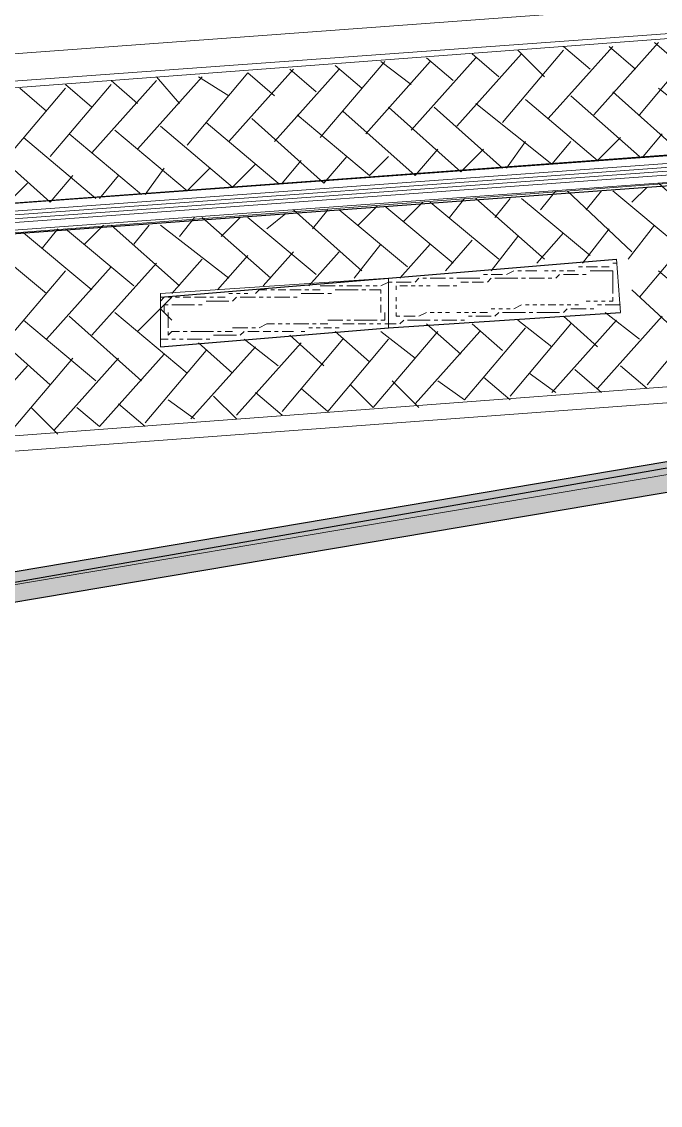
# Model space of a CAD drawing. Header units: millimetres. Extents: x 2928 to 3112, y 1220 to 1280.
# Drawn here: x 3001.181 to 3001.741, y 1261.519 to 1262.469 of the extents above; entities that cross this region are included whole.
import ezdxf

# ---------------------------------------------------------------- set-up
doc = ezdxf.new("R2010")
doc.units = ezdxf.units.MM

msp = doc.modelspace()

# ---------------------------------------------------------------- hatches: boundary and pattern name
at = {"true_color": 0xdd0000}
h = msp.add_hatch(color=12, dxfattribs=at)
h.paths.add_polyline_path([(3002.98886, 1267.45733), (3002.96553, 1267.46066), (3002.68219, 1262.21392)])
h.paths.add_polyline_path([(3002.96553, 1267.46066), (3002.68219, 1262.21392), (3002.65886, 1262.23725)])
h.paths.add_polyline_path([(3002.68219, 1262.21392), (3002.65886, 1262.23725), (2998.68214, 1261.54058)])
h.paths.add_polyline_path([(3002.65886, 1262.23725), (2998.68214, 1261.54058), (2998.7088, 1261.57058)])
h.paths.add_polyline_path([(2998.68214, 1261.54058), (2998.7088, 1261.57058), (2998.98881, 1266.80065)])
h.paths.add_polyline_path([(2998.7088, 1261.57058), (2998.98881, 1266.80065), (2999.01547, 1266.77732)])
h.paths.add_polyline_path([(2998.98881, 1266.80065), (2999.01547, 1266.77732), (3002.97553, 1267.47066)])
h.paths.add_polyline_path([(2999.01547, 1266.77732), (3002.97553, 1267.47066), (3002.97886, 1267.44733)])

# ---------------------------------------------------------------- linework, layer by layer
at = {"color": 7, "linetype": 'Continuous', "lineweight": 5, "true_color": 0x000007}
msp.add_lwpolyline([(2999.00214, 1266.79065), (3002.97886, 1267.46066), (3002.66886, 1262.22725), (2998.69547, 1261.55724)], dxfattribs=at)
at = {"color": 252, "linetype": 'Continuous', "lineweight": 5, "true_color": 0x989898}
for points in [[(3000.5255, 1266.90065), (2999.21881, 1266.80732), (2999.00214, 1266.79065), (2999.01881, 1266.58065), (2999.35881, 1261.95725), (3000.88217, 1262.07059), (3002.40886, 1262.18392), (3002.06885, 1266.80399), (3002.05218, 1267.01399), (3001.83885, 1266.99732)], [(3000.52883, 1266.88732), (2999.22548, 1266.79065), (2999.01881, 1266.77732), (2999.03214, 1266.57398), (2999.37215, 1261.97392), (3000.88217, 1262.08392), (3002.39219, 1262.19725), (3002.05552, 1266.79732), (3002.03885, 1266.99732), (3001.83218, 1266.98399)], [(2999.44215, 1266.50398), (2999.75215, 1262.30392), (3000.85883, 1262.38726), (3001.96552, 1262.47059), (3001.65885, 1266.66398), (3000.54883, 1266.58398)], [(2996.73878, 1254.68381), (3002.65553, 1256.53051), (3002.58219, 1260.7139), (3002.66886, 1262.22725), (2998.69547, 1261.55724), (2997.14878, 1261.29724)]]:
    msp.add_lwpolyline(points, close=True, dxfattribs=at)
at = {"color": 7, "linetype": 'Continuous', "lineweight": 9, "true_color": 0x000007}
for points in [[(3000.54883, 1266.58065), (2999.44881, 1266.50065), (2999.75549, 1262.31059), (3000.85883, 1262.39392), (3001.96218, 1262.47392), (3001.65218, 1266.66065)], [(3000.55216, 1266.55398), (2999.47548, 1266.47398), (2999.77882, 1262.33726), (3000.8555, 1262.41726), (3001.93552, 1262.49726), (3001.62885, 1266.63398)], [(3001.50218, 1262.24392), (3001.70218, 1262.26059), (3001.70551, 1262.21392), (3001.50218, 1262.20059)], [(3001.30217, 1262.23059), (3001.50218, 1262.24392), (3001.50218, 1262.20059), (3001.30217, 1262.18392)]]:
    msp.add_lwpolyline(points, close=True, dxfattribs=at)
at = {"color": 7, "linetype": 'Continuous', "lineweight": -2, "true_color": 0x000007}
for points in [[(2999.53548, 1263.60727), (2999.64215, 1262.17059), (3000.86883, 1262.26059), (3002.09552, 1262.35059), (3001.99218, 1263.76728)], [(3002.04552, 1262.37392), (3000.86883, 1262.28725), (2999.68882, 1262.20059)]]:
    msp.add_lwpolyline(points, dxfattribs=at)
at = {"color": 9, "linetype": 'Continuous', "lineweight": 5, "true_color": 0xbababa}
for points in [[(3001.64218, 1262.38392), (3001.69885, 1262.44726), (3001.69885, 1262.44726)], [(3001.65551, 1262.44726), (3001.67885, 1262.42726), (3001.67885, 1262.42726)], [(3001.68218, 1262.38726), (3001.73885, 1262.45059), (3001.73885, 1262.45059)], [(3001.69551, 1262.44726), (3001.71885, 1262.42726), (3001.71885, 1262.42726)], [(3001.72218, 1262.38726), (3001.77551, 1262.45059), (3001.77551, 1262.45059)], [(3001.73551, 1262.45059), (3001.75885, 1262.43059), (3001.75885, 1262.43059)], [(3001.52218, 1262.37392), (3001.57884, 1262.43726), (3001.57884, 1262.43726)], [(3001.53551, 1262.43726), (3001.55884, 1262.41726), (3001.55884, 1262.41726)], [(3001.56218, 1262.37726), (3001.61885, 1262.44059), (3001.61885, 1262.44059)], [(3001.57551, 1262.44059), (3001.59885, 1262.42059), (3001.59885, 1262.42059)], [(3001.60218, 1262.38059), (3001.65551, 1262.44392), (3001.65551, 1262.44392)], [(3001.61551, 1262.44392), (3001.63885, 1262.42059), (3001.63885, 1262.42059)], [(3001.36218, 1262.36392), (3001.41884, 1262.42726), (3001.41884, 1262.42726)], [(3001.40218, 1262.36392), (3001.45884, 1262.42726), (3001.45884, 1262.42726)], [(3001.41551, 1262.42726), (3001.43884, 1262.40726), (3001.43884, 1262.40726)], [(3001.44218, 1262.36726), (3001.49884, 1262.43392), (3001.49884, 1262.43392)], [(3001.45551, 1262.43059), (3001.47884, 1262.41059), (3001.47884, 1262.41059)], [(3001.48218, 1262.37059), (3001.53884, 1262.43392), (3001.53884, 1262.43392)], [(3001.49551, 1262.43392), (3001.52218, 1262.41392), (3001.52218, 1262.41392)], [(3001.28217, 1262.35726), (3001.33884, 1262.42059), (3001.33884, 1262.42059)], [(3001.29884, 1262.42059), (3001.31884, 1262.39726), (3001.31884, 1262.39726)], [(3001.32551, 1262.36059), (3001.37884, 1262.42392), (3001.37884, 1262.42392)], [(3001.33551, 1262.42059), (3001.36218, 1262.40392), (3001.36218, 1262.40392)], [(3001.37884, 1262.42392), (3001.40218, 1262.40392), (3001.40218, 1262.40392)], [(3001.16551, 1262.34726), (3001.21884, 1262.41059), (3001.21884, 1262.41059)], [(3001.17884, 1262.41059), (3001.20217, 1262.39059), (3001.20217, 1262.39059)], [(3001.20551, 1262.35059), (3001.25884, 1262.41392), (3001.25884, 1262.41392)], [(3001.21884, 1262.41392), (3001.24217, 1262.39392), (3001.24217, 1262.39392)], [(3001.24217, 1262.35392), (3001.29884, 1262.41726), (3001.29884, 1262.41726)], [(3001.25884, 1262.41726), (3001.28217, 1262.39726), (3001.28217, 1262.39726)], [(3001.73885, 1262.41059), (3001.80551, 1262.35726), (3001.80551, 1262.35726)], [(3001.62218, 1262.40059), (3001.68551, 1262.34726), (3001.68551, 1262.34726)], [(3001.66218, 1262.40392), (3001.72218, 1262.35059), (3001.72218, 1262.35059)], [(3001.69885, 1262.40726), (3001.76218, 1262.35059), (3001.76218, 1262.35059)], [(3001.46218, 1262.39059), (3001.52551, 1262.33392), (3001.52551, 1262.33392)], [(3001.50218, 1262.39392), (3001.56551, 1262.33726), (3001.56551, 1262.33726)], [(3001.54218, 1262.39392), (3001.60218, 1262.34059), (3001.60218, 1262.34059)], [(3001.57884, 1262.39726), (3001.64551, 1262.34392), (3001.64551, 1262.34392)], [(3001.34217, 1262.38059), (3001.40551, 1262.32726), (3001.40551, 1262.32726)], [(3001.38218, 1262.38392), (3001.44551, 1262.32726), (3001.44551, 1262.32726)], [(3001.42218, 1262.38726), (3001.48551, 1262.33392), (3001.48551, 1262.33392)], [(2999.68882, 1262.19725), (3000.86883, 1262.28725), (3002.05552, 1262.37392)], [(3001.22217, 1262.37059), (3001.28551, 1262.31726), (3001.28551, 1262.31726)], [(3001.26217, 1262.37392), (3001.32551, 1262.32059), (3001.32551, 1262.32059)], [(3001.30217, 1262.37726), (3001.36551, 1262.32392), (3001.36551, 1262.32392)], [(3001.72551, 1262.35059), (3001.74218, 1262.37059), (3001.74218, 1262.37059)], [(2999.68882, 1262.19392), (3000.86883, 1262.28059), (3002.05885, 1262.36726)], [(2999.68882, 1262.19059), (3000.86883, 1262.27725), (3002.05885, 1262.36392)], [(2999.68882, 1262.18392), (3000.86883, 1262.27392), (3002.05885, 1262.36059)], [(3001.14217, 1262.36726), (3001.20551, 1262.31059), (3001.20551, 1262.31059)], [(3001.18217, 1262.36726), (3001.24551, 1262.31392), (3001.24551, 1262.31392)], [(3001.60551, 1262.34059), (3001.62218, 1262.36392), (3001.62218, 1262.36392)], [(3001.64551, 1262.34392), (3001.66218, 1262.36392), (3001.66218, 1262.36392)], [(3001.68551, 1262.34726), (3001.70551, 1262.36726), (3001.70551, 1262.36726)], [(2999.68882, 1262.18392), (3000.86883, 1262.27059), (3002.05885, 1262.35726)], [(3001.52551, 1262.33392), (3001.54551, 1262.35726), (3001.54551, 1262.35726)], [(3001.56551, 1262.33726), (3001.58551, 1262.35726), (3001.58551, 1262.35726)], [(2999.68882, 1262.18059), (3000.86883, 1262.26392), (3002.05885, 1262.35059)], [(2999.68882, 1262.17392), (3000.86883, 1262.26059), (3002.05885, 1262.35059)], [(3001.36551, 1262.32392), (3001.38551, 1262.34392), (3001.38551, 1262.34392)], [(3001.40884, 1262.32726), (3001.42551, 1262.34726), (3001.42551, 1262.34726)], [(3001.44551, 1262.32726), (3001.46551, 1262.35059), (3001.46551, 1262.35059)], [(3001.48551, 1262.33392), (3001.50218, 1262.35059), (3001.50218, 1262.35059)], [(3001.20551, 1262.31059), (3001.22551, 1262.33392), (3001.22551, 1262.33392)], [(3001.24884, 1262.31392), (3001.26551, 1262.33392), (3001.26551, 1262.33392)], [(3001.28884, 1262.31726), (3001.30551, 1262.34059), (3001.30551, 1262.34059)], [(3001.32551, 1262.32059), (3001.34551, 1262.34059), (3001.34551, 1262.34059)], [(3001.16884, 1262.31059), (3001.18551, 1262.32726), (3001.18551, 1262.32726)], [(3001.71551, 1262.31059), (3001.72885, 1262.32392), (3001.72885, 1262.32392)], [(3001.73885, 1262.32726), (3001.79885, 1262.27392), (3001.79885, 1262.27392)], [(3001.55551, 1262.29726), (3001.56884, 1262.31392), (3001.56884, 1262.31392)], [(3001.57884, 1262.31392), (3001.63885, 1262.26059), (3001.63885, 1262.26059)], [(3001.59551, 1262.29726), (3001.60885, 1262.31392), (3001.60885, 1262.31392)], [(3001.61885, 1262.31392), (3001.67885, 1262.26392), (3001.67885, 1262.26392)], [(3001.63551, 1262.30392), (3001.64885, 1262.32059), (3001.64885, 1262.32059)], [(3001.65885, 1262.32059), (3001.71551, 1262.26725), (3001.71551, 1262.26725)], [(3001.67551, 1262.30392), (3001.68885, 1262.32059), (3001.68885, 1262.32059)], [(3001.69885, 1262.32059), (3001.75885, 1262.27059), (3001.75885, 1262.27059)], [(3001.41884, 1262.30392), (3001.47884, 1262.25059), (3001.47884, 1262.25059)], [(3001.43551, 1262.28725), (3001.44884, 1262.30392), (3001.44884, 1262.30392)], [(3001.45884, 1262.30392), (3001.51884, 1262.25392), (3001.51884, 1262.25392)], [(3001.47551, 1262.29059), (3001.49218, 1262.30726), (3001.49218, 1262.30726)], [(3001.49884, 1262.30726), (3001.55884, 1262.25725), (3001.55884, 1262.25725)], [(3001.51551, 1262.29392), (3001.53218, 1262.31059), (3001.53218, 1262.31059)], [(3001.53884, 1262.31059), (3001.59885, 1262.26059), (3001.59885, 1262.26059)], [(3001.31884, 1262.28059), (3001.33217, 1262.29726), (3001.33217, 1262.29726)], [(3001.33884, 1262.29726), (3001.39884, 1262.24392), (3001.39884, 1262.24392)], [(3001.35551, 1262.28059), (3001.37218, 1262.29726), (3001.37218, 1262.29726)], [(3001.37884, 1262.29726), (3001.43884, 1262.24725), (3001.43884, 1262.24725)], [(3001.39551, 1262.28725), (3001.41218, 1262.30059), (3001.41218, 1262.30059)], [(3001.19884, 1262.27059), (3001.21217, 1262.28725), (3001.21217, 1262.28725)], [(3001.21884, 1262.28725), (3001.27884, 1262.23725), (3001.27884, 1262.23725)], [(3001.23551, 1262.27392), (3001.25217, 1262.29059), (3001.25217, 1262.29059)], [(3001.25884, 1262.29059), (3001.31884, 1262.23725), (3001.31884, 1262.23725)], [(3001.27884, 1262.27392), (3001.29217, 1262.29059), (3001.29217, 1262.29059)], [(3001.30217, 1262.29059), (3001.36218, 1262.24392), (3001.36218, 1262.24392)], [(3001.67218, 1262.25725), (3001.69551, 1262.28725), (3001.69551, 1262.28725)], [(3001.71218, 1262.26059), (3001.73551, 1262.29059), (3001.73551, 1262.29059)], [(3001.72218, 1262.22725), (3001.77551, 1262.29059), (3001.77551, 1262.29059)], [(3001.14217, 1262.28059), (3001.20217, 1262.23059), (3001.20217, 1262.23059)], [(3001.18217, 1262.28392), (3001.24217, 1262.23392), (3001.24217, 1262.23392)], [(3001.55218, 1262.25059), (3001.57551, 1262.27725), (3001.57551, 1262.27725)], [(3001.59218, 1262.25059), (3001.61551, 1262.28059), (3001.61551, 1262.28059)], [(3001.63218, 1262.25725), (3001.65551, 1262.28392), (3001.65551, 1262.28392)], [(3001.39218, 1262.23725), (3001.41884, 1262.26725), (3001.41884, 1262.26725)], [(3001.43218, 1262.23725), (3001.45884, 1262.26725), (3001.45884, 1262.26725)], [(3001.47218, 1262.24392), (3001.49551, 1262.27392), (3001.49551, 1262.27392)], [(3001.51218, 1262.24392), (3001.53884, 1262.27392), (3001.53884, 1262.27392)], [(3001.24217, 1262.19392), (3001.29884, 1262.25725), (3001.29884, 1262.25725)], [(3001.31217, 1262.23059), (3001.33884, 1262.26059), (3001.33884, 1262.26059)], [(3001.35217, 1262.23392), (3001.37884, 1262.26392), (3001.37884, 1262.26392)], [(3001.16551, 1262.18725), (3001.21884, 1262.25059), (3001.21884, 1262.25059)], [(3001.20217, 1262.19059), (3001.25884, 1262.25392), (3001.25884, 1262.25392)], [(3001.73885, 1262.25059), (3001.80551, 1262.19392), (3001.80551, 1262.19392)], [(3001.71551, 1262.23392), (3001.76218, 1262.19059), (3001.76218, 1262.19059)], [(3001.28217, 1262.19725), (3001.31217, 1262.22725), (3001.31217, 1262.22725)], [(3001.22217, 1262.21059), (3001.28551, 1262.15392), (3001.28551, 1262.15392)], [(3001.26217, 1262.21392), (3001.32551, 1262.16059), (3001.32551, 1262.16059)], [(3001.30217, 1262.21725), (3001.31217, 1262.20725), (3001.31217, 1262.20725)], [(3001.65551, 1262.21059), (3001.68551, 1262.18392), (3001.68551, 1262.18392)], [(3001.68551, 1262.14725), (3001.74218, 1262.21059), (3001.74218, 1262.21059)], [(3001.69218, 1262.21392), (3001.72218, 1262.19059), (3001.72218, 1262.19059)], [(3001.72885, 1262.15059), (3001.78218, 1262.21392), (3001.78218, 1262.21392)], [(3001.14217, 1262.20725), (3001.20551, 1262.15059), (3001.20551, 1262.15059)], [(3001.18217, 1262.20725), (3001.24551, 1262.15392), (3001.24551, 1262.15392)], [(3001.53551, 1262.20392), (3001.56551, 1262.17725), (3001.56551, 1262.17725)], [(3001.56884, 1262.13725), (3001.62218, 1262.20059), (3001.62218, 1262.20059)], [(3001.57551, 1262.20392), (3001.60218, 1262.18059), (3001.60218, 1262.18059)], [(3001.60885, 1262.14059), (3001.66218, 1262.20392), (3001.66218, 1262.20392)], [(3001.61551, 1262.20725), (3001.64551, 1262.18392), (3001.64551, 1262.18392)], [(3001.64551, 1262.14392), (3001.70218, 1262.20725), (3001.70218, 1262.20725)], [(3001.37551, 1262.19059), (3001.40551, 1262.16725), (3001.40551, 1262.16725)], [(3001.40884, 1262.12725), (3001.46218, 1262.19059), (3001.46218, 1262.19059)], [(3001.41551, 1262.19392), (3001.44551, 1262.16725), (3001.44551, 1262.16725)], [(3001.44884, 1262.12725), (3001.50218, 1262.19059), (3001.50218, 1262.19059)], [(3001.45551, 1262.19725), (3001.48551, 1262.17059), (3001.48551, 1262.17059)], [(3001.48884, 1262.13059), (3001.54551, 1262.19725), (3001.54551, 1262.19725)], [(3001.49551, 1262.19725), (3001.52551, 1262.17392), (3001.52551, 1262.17392)], [(3001.52551, 1262.13392), (3001.58218, 1262.19725), (3001.58218, 1262.19725)], [(3001.28884, 1262.11725), (3001.34217, 1262.18059), (3001.34217, 1262.18059)], [(3001.32884, 1262.12059), (3001.38551, 1262.18392), (3001.38551, 1262.18392)], [(3001.33551, 1262.18725), (3001.36551, 1262.16059), (3001.36551, 1262.16059)], [(3001.36884, 1262.12392), (3001.42551, 1262.18725), (3001.42551, 1262.18725)], [(3001.16884, 1262.10725), (3001.22551, 1262.17392), (3001.22551, 1262.17392)], [(3001.20884, 1262.11059), (3001.26551, 1262.17392), (3001.26551, 1262.17392)], [(3001.24884, 1262.11392), (3001.30551, 1262.17725), (3001.30551, 1262.17725)], [(3001.12884, 1262.10392), (3001.18551, 1262.16725), (3001.18551, 1262.16725)], [(3001.66551, 1262.16392), (3001.68885, 1262.14392), (3001.68885, 1262.14392)], [(3001.70551, 1262.16725), (3001.72885, 1262.14725), (3001.72885, 1262.14725)], [(3001.50551, 1262.15392), (3001.52884, 1262.13059), (3001.52884, 1262.13059)], [(3001.54551, 1262.15392), (3001.56884, 1262.13725), (3001.56884, 1262.13725)], [(3001.58551, 1262.15725), (3001.60885, 1262.13725), (3001.60885, 1262.13725)], [(3001.62551, 1262.16059), (3001.64885, 1262.14392), (3001.64885, 1262.14392)], [(3001.38551, 1262.14392), (3001.40884, 1262.12392), (3001.40884, 1262.12392)], [(3001.42551, 1262.14725), (3001.44884, 1262.12725), (3001.44884, 1262.12725)], [(3001.46884, 1262.15059), (3001.48884, 1262.13059), (3001.48884, 1262.13059)], [(3001.26551, 1262.13392), (3001.28884, 1262.11392), (3001.28884, 1262.11392)], [(3001.30884, 1262.13725), (3001.33217, 1262.12059), (3001.33217, 1262.12059)], [(3001.34884, 1262.14059), (3001.36884, 1262.12059), (3001.36884, 1262.12059)], [(3001.18884, 1262.13059), (3001.21217, 1262.10725), (3001.21217, 1262.10725)], [(3001.22884, 1262.13059), (3001.24884, 1262.11392), (3001.24884, 1262.11392)]]:
    msp.add_lwpolyline(points, dxfattribs=at)
at = {"color": 253, "linetype": 'Continuous', "lineweight": -2, "true_color": 0x9a9a9a}
for points in [[(3001.50218, 1262.24392), (3001.70218, 1262.26059), (3001.70218, 1262.26059)], [(3001.30217, 1262.22725), (3001.50218, 1262.24392), (3001.50218, 1262.24392)], [(3001.50218, 1262.20059), (3001.70551, 1262.21392), (3001.70551, 1262.21392)], [(3001.30217, 1262.18392), (3001.50218, 1262.20059), (3001.50218, 1262.20059)]]:
    msp.add_lwpolyline(points, dxfattribs=at)
at = {"color": 252, "linetype": 'Continuous', "lineweight": 5, "true_color": 0x989898}
for points in [[(3001.69885, 1262.25725), (3001.70218, 1262.25725), (3001.70218, 1262.25725)], [(3001.58551, 1262.24725), (3001.58884, 1262.24725), (3001.58884, 1262.24725)], [(3001.59218, 1262.24725), (3001.59885, 1262.24725), (3001.59885, 1262.24725)], [(3001.59885, 1262.24725), (3001.60218, 1262.24725), (3001.60218, 1262.24725)], [(3001.60551, 1262.24725), (3001.61218, 1262.25059), (3001.61218, 1262.25059)], [(3001.61551, 1262.25059), (3001.61885, 1262.25059), (3001.61885, 1262.25059)], [(3001.62218, 1262.25059), (3001.62885, 1262.25059), (3001.62885, 1262.25059)], [(3001.62885, 1262.25059), (3001.63218, 1262.25059), (3001.63218, 1262.25059)], [(3001.63885, 1262.25059), (3001.64218, 1262.25059), (3001.64218, 1262.25059)], [(3001.64551, 1262.25059), (3001.64885, 1262.25059), (3001.64885, 1262.25059)], [(3001.64885, 1262.24392), (3001.65218, 1262.24725), (3001.65218, 1262.24725)], [(3001.65218, 1262.25059), (3001.65551, 1262.25059), (3001.65551, 1262.25059)], [(3001.65551, 1262.24725), (3001.66218, 1262.24725), (3001.66218, 1262.24725)], [(3001.65885, 1262.25059), (3001.66551, 1262.25059), (3001.66551, 1262.25059)], [(3001.66218, 1262.24725), (3001.66885, 1262.24725), (3001.66885, 1262.24725)], [(3001.66885, 1262.25392), (3001.67218, 1262.25392), (3001.67218, 1262.25392)], [(3001.67218, 1262.24725), (3001.67551, 1262.24725), (3001.67551, 1262.24725)], [(3001.67551, 1262.25392), (3001.68218, 1262.25392), (3001.68218, 1262.25392)], [(3001.67885, 1262.25059), (3001.68551, 1262.25059), (3001.68551, 1262.25059)], [(3001.68218, 1262.25392), (3001.68551, 1262.25392), (3001.68551, 1262.25392)], [(3001.68551, 1262.25059), (3001.69218, 1262.25059), (3001.69218, 1262.25059)], [(3001.68885, 1262.25392), (3001.69551, 1262.25392), (3001.69551, 1262.25392)], [(3001.69218, 1262.25059), (3001.69885, 1262.25059), (3001.69885, 1262.25059)], [(3001.69885, 1262.25059), (3001.69885, 1262.24392), (3001.69885, 1262.24392)], [(3001.44218, 1262.23725), (3001.44884, 1262.23725), (3001.44884, 1262.23725)], [(3001.44884, 1262.23725), (3001.45551, 1262.23725), (3001.45551, 1262.23725)], [(3001.45884, 1262.23725), (3001.46218, 1262.23725), (3001.46218, 1262.23725)], [(3001.46551, 1262.23725), (3001.47218, 1262.23725), (3001.47218, 1262.23725)], [(3001.47218, 1262.23725), (3001.47884, 1262.23725), (3001.47884, 1262.23725)], [(3001.48218, 1262.23725), (3001.48551, 1262.23725), (3001.48551, 1262.23725)], [(3001.48884, 1262.23725), (3001.49218, 1262.23725), (3001.49218, 1262.23725)], [(3001.49551, 1262.23725), (3001.50218, 1262.24059), (3001.50218, 1262.24059)], [(3001.50218, 1262.24059), (3001.50551, 1262.24059), (3001.50551, 1262.24059)], [(3001.50884, 1262.24059), (3001.51551, 1262.24059), (3001.51551, 1262.24059)], [(3001.50884, 1262.23392), (3001.50884, 1262.23392), (3001.50884, 1262.23725)], [(3001.51218, 1262.23725), (3001.51884, 1262.23725), (3001.51884, 1262.23725)], [(3001.51551, 1262.24059), (3001.52218, 1262.24059), (3001.52218, 1262.24059)], [(3001.52218, 1262.23725), (3001.52551, 1262.23725), (3001.52551, 1262.23725)], [(3001.52551, 1262.24059), (3001.52884, 1262.24392), (3001.52884, 1262.24392)], [(3001.52884, 1262.23725), (3001.53218, 1262.23725), (3001.53218, 1262.23725)], [(3001.53218, 1262.24392), (3001.53551, 1262.24392), (3001.53551, 1262.24392)], [(3001.53551, 1262.23725), (3001.53884, 1262.23725), (3001.53884, 1262.23725)], [(3001.53884, 1262.24392), (3001.54551, 1262.24392), (3001.54551, 1262.24392)], [(3001.54551, 1262.24392), (3001.55218, 1262.24392), (3001.55218, 1262.24392)], [(3001.54551, 1262.23725), (3001.54884, 1262.23725), (3001.54884, 1262.23725)], [(3001.54884, 1262.23725), (3001.55551, 1262.23725), (3001.55551, 1262.23725)], [(3001.55551, 1262.24392), (3001.55884, 1262.24392), (3001.55884, 1262.24392)], [(3001.55884, 1262.23725), (3001.56218, 1262.23725), (3001.56218, 1262.23725)], [(3001.56218, 1262.24392), (3001.56884, 1262.24392), (3001.56884, 1262.24392)], [(3001.56551, 1262.24059), (3001.57218, 1262.24059), (3001.57218, 1262.24059)], [(3001.56884, 1262.24392), (3001.57551, 1262.24392), (3001.57551, 1262.24392)], [(3001.57551, 1262.24392), (3001.58218, 1262.24392), (3001.58218, 1262.24392)], [(3001.57551, 1262.24059), (3001.57884, 1262.24059), (3001.57884, 1262.24059)], [(3001.57884, 1262.24059), (3001.58551, 1262.24059), (3001.58551, 1262.24059)], [(3001.58884, 1262.24059), (3001.59218, 1262.24392), (3001.59218, 1262.24392)], [(3001.59551, 1262.24392), (3001.60218, 1262.24392), (3001.60218, 1262.24392)], [(3001.60218, 1262.24392), (3001.60885, 1262.24392), (3001.60885, 1262.24392)], [(3001.60885, 1262.24392), (3001.61551, 1262.24392), (3001.61551, 1262.24392)], [(3001.61885, 1262.24392), (3001.62218, 1262.24392), (3001.62218, 1262.24392)], [(3001.62551, 1262.24392), (3001.63218, 1262.24392), (3001.63218, 1262.24392)], [(3001.63218, 1262.24392), (3001.63885, 1262.24392), (3001.63885, 1262.24392)], [(3001.64218, 1262.24392), (3001.64551, 1262.24392), (3001.64551, 1262.24392)], [(3001.69885, 1262.24392), (3001.69885, 1262.23725), (3001.69885, 1262.23725)], [(3001.69885, 1262.23725), (3001.69885, 1262.23059), (3001.69885, 1262.23059)], [(3001.36218, 1262.23059), (3001.36551, 1262.23059), (3001.36551, 1262.23059)], [(3001.36884, 1262.23059), (3001.37218, 1262.23059), (3001.37218, 1262.23059)], [(3001.37551, 1262.23059), (3001.37884, 1262.23059), (3001.37884, 1262.23059)], [(3001.38551, 1262.23059), (3001.38884, 1262.23392), (3001.38884, 1262.23392)], [(3001.38884, 1262.23392), (3001.39551, 1262.23392), (3001.39551, 1262.23392)], [(3001.39884, 1262.23392), (3001.40218, 1262.23392), (3001.40218, 1262.23392)], [(3001.40551, 1262.23392), (3001.41218, 1262.23392), (3001.41218, 1262.23392)], [(3001.41551, 1262.23392), (3001.41884, 1262.23392), (3001.41884, 1262.23392)], [(3001.41884, 1262.23392), (3001.42551, 1262.23392), (3001.42551, 1262.23392)], [(3001.42551, 1262.23059), (3001.43218, 1262.23059), (3001.43218, 1262.23059)], [(3001.42884, 1262.23392), (3001.43218, 1262.23392), (3001.43218, 1262.23392)], [(3001.43218, 1262.23059), (3001.43884, 1262.23059), (3001.43884, 1262.23059)], [(3001.43551, 1262.23392), (3001.44218, 1262.23392), (3001.44218, 1262.23392)], [(3001.43884, 1262.23059), (3001.44551, 1262.23059), (3001.44551, 1262.23059)], [(3001.44884, 1262.23059), (3001.45218, 1262.23059), (3001.45218, 1262.23059)], [(3001.45551, 1262.23392), (3001.46218, 1262.23392), (3001.46218, 1262.23392)], [(3001.46218, 1262.23392), (3001.46884, 1262.23392), (3001.46884, 1262.23392)], [(3001.46884, 1262.23392), (3001.47551, 1262.23392), (3001.47551, 1262.23392)], [(3001.47884, 1262.23392), (3001.48218, 1262.23392), (3001.48218, 1262.23392)], [(3001.48551, 1262.23392), (3001.49218, 1262.23392), (3001.49218, 1262.23392)], [(3001.49218, 1262.23392), (3001.49551, 1262.23392), (3001.49551, 1262.23392)], [(3001.49551, 1262.23392), (3001.49551, 1262.23059), (3001.49551, 1262.23059)], [(3001.30217, 1262.22392), (3001.30551, 1262.22725), (3001.30551, 1262.22725)], [(3001.30551, 1262.21392), (3001.30551, 1262.22059), (3001.30884, 1262.22059)], [(3001.30884, 1262.22725), (3001.31217, 1262.22725), (3001.31217, 1262.22725)], [(3001.31217, 1262.22059), (3001.31884, 1262.22059), (3001.31884, 1262.22059)], [(3001.31551, 1262.22725), (3001.31884, 1262.22725), (3001.31884, 1262.22725)], [(3001.31884, 1262.22059), (3001.32551, 1262.22059), (3001.32551, 1262.22059)], [(3001.32217, 1262.22725), (3001.32884, 1262.22725), (3001.32884, 1262.22725)], [(3001.32551, 1262.22059), (3001.33217, 1262.22059), (3001.33217, 1262.22059)], [(3001.33217, 1262.22725), (3001.33551, 1262.22725), (3001.33551, 1262.22725)], [(3001.33551, 1262.22725), (3001.34217, 1262.22725), (3001.34217, 1262.22725)], [(3001.33551, 1262.22059), (3001.33884, 1262.22059), (3001.33884, 1262.22059)], [(3001.34217, 1262.22392), (3001.34884, 1262.22392), (3001.34884, 1262.22392)], [(3001.34551, 1262.22725), (3001.34884, 1262.22725), (3001.34884, 1262.22725)], [(3001.34884, 1262.22392), (3001.35551, 1262.22392), (3001.35551, 1262.22392)], [(3001.35217, 1262.22725), (3001.35884, 1262.22725), (3001.35884, 1262.22725)], [(3001.35551, 1262.22392), (3001.36218, 1262.22392), (3001.36218, 1262.22392)], [(3001.36551, 1262.22392), (3001.36884, 1262.22725), (3001.36884, 1262.22725)], [(3001.37218, 1262.22725), (3001.37884, 1262.22725), (3001.37884, 1262.22725)], [(3001.37884, 1262.22725), (3001.38551, 1262.22725), (3001.38551, 1262.22725)], [(3001.38884, 1262.22725), (3001.39218, 1262.22725), (3001.39218, 1262.22725)], [(3001.39551, 1262.22725), (3001.39884, 1262.22725), (3001.39884, 1262.22725)], [(3001.40218, 1262.22725), (3001.40884, 1262.22725), (3001.40884, 1262.22725)], [(3001.40884, 1262.22725), (3001.41551, 1262.22725), (3001.41551, 1262.22725)], [(3001.41884, 1262.22725), (3001.42218, 1262.22725), (3001.42218, 1262.22725)], [(3001.49551, 1262.22725), (3001.49551, 1262.22392), (3001.49551, 1262.22392)], [(3001.49551, 1262.22059), (3001.49551, 1262.21392), (3001.49551, 1262.21392)], [(3001.50884, 1262.22392), (3001.50884, 1262.22725), (3001.50884, 1262.22725)], [(3001.50884, 1262.21725), (3001.50884, 1262.22059), (3001.50884, 1262.22059)], [(3001.61885, 1262.22059), (3001.61218, 1262.21725), (3001.61218, 1262.21725)], [(3001.62551, 1262.22059), (3001.62218, 1262.22059), (3001.62218, 1262.22059)], [(3001.63218, 1262.22059), (3001.62885, 1262.22059), (3001.62885, 1262.22059)], [(3001.63885, 1262.22059), (3001.63551, 1262.22059), (3001.63551, 1262.22059)], [(3001.64885, 1262.22059), (3001.64218, 1262.22059), (3001.64218, 1262.22059)], [(3001.65551, 1262.22059), (3001.65218, 1262.22059), (3001.65218, 1262.22059)], [(3001.66218, 1262.22059), (3001.65885, 1262.22059), (3001.65885, 1262.22059)], [(3001.66885, 1262.22059), (3001.66551, 1262.22059), (3001.66551, 1262.22059)], [(3001.67885, 1262.22392), (3001.67551, 1262.22392), (3001.67551, 1262.22392)], [(3001.68551, 1262.22392), (3001.68218, 1262.22392), (3001.68218, 1262.22392)], [(3001.68885, 1262.22059), (3001.68551, 1262.22059), (3001.68551, 1262.22059)], [(3001.69218, 1262.22392), (3001.68885, 1262.22392), (3001.68885, 1262.22392)], [(3001.69885, 1262.22059), (3001.69218, 1262.22059), (3001.69218, 1262.22059)], [(3001.69885, 1262.22725), (3001.69885, 1262.22392), (3001.69551, 1262.22392)], [(3001.70551, 1262.22059), (3001.69885, 1262.22059), (3001.69885, 1262.22059)], [(3001.30884, 1262.20725), (3001.30884, 1262.21392), (3001.30884, 1262.21392)], [(3001.49884, 1262.21392), (3001.49884, 1262.20725), (3001.49551, 1262.20725)], [(3001.51218, 1262.21059), (3001.50884, 1262.21059), (3001.50884, 1262.21392)], [(3001.52218, 1262.21059), (3001.51551, 1262.21059), (3001.51551, 1262.21059)], [(3001.52551, 1262.21059), (3001.52218, 1262.21059), (3001.52218, 1262.21059)], [(3001.53551, 1262.21392), (3001.52884, 1262.21059), (3001.52884, 1262.21059)], [(3001.54218, 1262.21392), (3001.53884, 1262.21392), (3001.53884, 1262.21392)], [(3001.54884, 1262.21392), (3001.54551, 1262.21392), (3001.54551, 1262.21392)], [(3001.55551, 1262.21392), (3001.55218, 1262.21392), (3001.55218, 1262.21392)], [(3001.56551, 1262.21392), (3001.56218, 1262.21392), (3001.56218, 1262.21392)], [(3001.57218, 1262.21392), (3001.56884, 1262.21392), (3001.56884, 1262.21392)], [(3001.57551, 1262.21059), (3001.57218, 1262.21059), (3001.57218, 1262.21059)], [(3001.57884, 1262.21392), (3001.57551, 1262.21392), (3001.57551, 1262.21392)], [(3001.58551, 1262.21059), (3001.57884, 1262.21059), (3001.57884, 1262.21059)], [(3001.58884, 1262.21392), (3001.58218, 1262.21392), (3001.58218, 1262.21392)], [(3001.59218, 1262.21059), (3001.58551, 1262.21059), (3001.58551, 1262.21059)], [(3001.59551, 1262.21725), (3001.59218, 1262.21725), (3001.59218, 1262.21725)], [(3001.59885, 1262.21392), (3001.59551, 1262.21059), (3001.59551, 1262.21059)], [(3001.60218, 1262.21725), (3001.59885, 1262.21725), (3001.59885, 1262.21725)], [(3001.60885, 1262.21392), (3001.60218, 1262.21392), (3001.60218, 1262.21392)], [(3001.60885, 1262.21725), (3001.60551, 1262.21725), (3001.60551, 1262.21725)], [(3001.61551, 1262.21392), (3001.60885, 1262.21392), (3001.60885, 1262.21392)], [(3001.62218, 1262.21392), (3001.61551, 1262.21392), (3001.61551, 1262.21392)], [(3001.62885, 1262.21392), (3001.62551, 1262.21392), (3001.62551, 1262.21392)], [(3001.63885, 1262.21392), (3001.63218, 1262.21392), (3001.63218, 1262.21392)], [(3001.64551, 1262.21392), (3001.63885, 1262.21392), (3001.63885, 1262.21392)], [(3001.65218, 1262.21392), (3001.64551, 1262.21392), (3001.64551, 1262.21392)], [(3001.65885, 1262.21725), (3001.65551, 1262.21392), (3001.65551, 1262.21392)], [(3001.66885, 1262.21725), (3001.66218, 1262.21725), (3001.66218, 1262.21725)], [(3001.67551, 1262.21725), (3001.66885, 1262.21725), (3001.66885, 1262.21725)], [(3001.68218, 1262.21725), (3001.67885, 1262.21725), (3001.67885, 1262.21725)], [(3001.30884, 1262.20059), (3001.30884, 1262.20725), (3001.30884, 1262.20725)], [(3001.37218, 1262.20059), (3001.36551, 1262.20059), (3001.36551, 1262.20059)], [(3001.37884, 1262.20059), (3001.37218, 1262.20059), (3001.37218, 1262.20059)], [(3001.38551, 1262.20059), (3001.38218, 1262.20059), (3001.38218, 1262.20059)], [(3001.39551, 1262.20392), (3001.38884, 1262.20059), (3001.38884, 1262.20059)], [(3001.40218, 1262.20392), (3001.39551, 1262.20392), (3001.39551, 1262.20392)], [(3001.40884, 1262.20392), (3001.40551, 1262.20392), (3001.40551, 1262.20392)], [(3001.41551, 1262.20392), (3001.41218, 1262.20392), (3001.41218, 1262.20392)], [(3001.42551, 1262.20392), (3001.41884, 1262.20392), (3001.41884, 1262.20392)], [(3001.43218, 1262.20392), (3001.42551, 1262.20392), (3001.42551, 1262.20392)], [(3001.43551, 1262.20059), (3001.43218, 1262.20059), (3001.43218, 1262.20059)], [(3001.43884, 1262.20392), (3001.43551, 1262.20392), (3001.43551, 1262.20392)], [(3001.44218, 1262.20059), (3001.43884, 1262.20059), (3001.43884, 1262.20059)], [(3001.44884, 1262.20392), (3001.44218, 1262.20392), (3001.44218, 1262.20392)], [(3001.45218, 1262.20059), (3001.44551, 1262.20059), (3001.44551, 1262.20059)], [(3001.45551, 1262.20725), (3001.44884, 1262.20725), (3001.44884, 1262.20725)], [(3001.46218, 1262.20725), (3001.45551, 1262.20725), (3001.45551, 1262.20725)], [(3001.45884, 1262.20059), (3001.45551, 1262.20059), (3001.45551, 1262.20059)], [(3001.46884, 1262.20392), (3001.46218, 1262.20392), (3001.46218, 1262.20392)], [(3001.46884, 1262.20725), (3001.46551, 1262.20725), (3001.46551, 1262.20725)], [(3001.47218, 1262.20392), (3001.46884, 1262.20392), (3001.46884, 1262.20392)], [(3001.47884, 1262.20725), (3001.47218, 1262.20725), (3001.47218, 1262.20725)], [(3001.48218, 1262.20392), (3001.47551, 1262.20392), (3001.47551, 1262.20392)], [(3001.48551, 1262.20725), (3001.47884, 1262.20725), (3001.47884, 1262.20725)], [(3001.49218, 1262.20725), (3001.48551, 1262.20725), (3001.48551, 1262.20725)], [(3001.48884, 1262.20392), (3001.48551, 1262.20392), (3001.48551, 1262.20392)], [(3001.49551, 1262.20392), (3001.49218, 1262.20392), (3001.49218, 1262.20392)], [(3001.50218, 1262.20392), (3001.49884, 1262.20392), (3001.49884, 1262.20392)], [(3001.50884, 1262.20392), (3001.50218, 1262.20392), (3001.50218, 1262.20392)], [(3001.51551, 1262.20725), (3001.51218, 1262.20392), (3001.51218, 1262.20392)], [(3001.52551, 1262.20725), (3001.51884, 1262.20725), (3001.51884, 1262.20725)], [(3001.53218, 1262.20725), (3001.52551, 1262.20725), (3001.52551, 1262.20725)], [(3001.53884, 1262.20725), (3001.53218, 1262.20725), (3001.53218, 1262.20725)], [(3001.54551, 1262.20725), (3001.54218, 1262.20725), (3001.54218, 1262.20725)], [(3001.55551, 1262.20725), (3001.54884, 1262.20725), (3001.54884, 1262.20725)], [(3001.56218, 1262.20725), (3001.55551, 1262.20725), (3001.55551, 1262.20725)], [(3001.56884, 1262.20725), (3001.56551, 1262.20725), (3001.56551, 1262.20725)], [(3001.30884, 1262.19059), (3001.30217, 1262.19059), (3001.30217, 1262.19059)], [(3001.31217, 1262.19725), (3001.30884, 1262.19392), (3001.30884, 1262.19725)], [(3001.31884, 1262.19725), (3001.31217, 1262.19725), (3001.31217, 1262.19725)], [(3001.31551, 1262.19059), (3001.31217, 1262.19059), (3001.31217, 1262.19059)], [(3001.32217, 1262.19059), (3001.31884, 1262.19059), (3001.31884, 1262.19059)], [(3001.32551, 1262.19725), (3001.32217, 1262.19725), (3001.32217, 1262.19725)], [(3001.33217, 1262.19059), (3001.32551, 1262.19059), (3001.32551, 1262.19059)], [(3001.33551, 1262.19725), (3001.32884, 1262.19725), (3001.32884, 1262.19725)], [(3001.33884, 1262.19059), (3001.33217, 1262.19059), (3001.33217, 1262.19059)], [(3001.34217, 1262.19725), (3001.33551, 1262.19725), (3001.33551, 1262.19725)], [(3001.34884, 1262.19725), (3001.34217, 1262.19725), (3001.34217, 1262.19725)], [(3001.34551, 1262.19059), (3001.34217, 1262.19059), (3001.34217, 1262.19059)], [(3001.35551, 1262.19392), (3001.34884, 1262.19392), (3001.34884, 1262.19392)], [(3001.35551, 1262.19725), (3001.35217, 1262.19725), (3001.35217, 1262.19725)], [(3001.36218, 1262.19392), (3001.35551, 1262.19392), (3001.35551, 1262.19392)], [(3001.36551, 1262.19725), (3001.35884, 1262.19725), (3001.35884, 1262.19725)], [(3001.36884, 1262.19392), (3001.36218, 1262.19392), (3001.36218, 1262.19392)], [(3001.37551, 1262.19725), (3001.37218, 1262.19392), (3001.37218, 1262.19392)], [(3001.38551, 1262.19725), (3001.37884, 1262.19725), (3001.37884, 1262.19725)], [(3001.38884, 1262.19725), (3001.38551, 1262.19725), (3001.38551, 1262.19725)], [(3001.39884, 1262.19725), (3001.39218, 1262.19725), (3001.39218, 1262.19725)], [(3001.40551, 1262.19725), (3001.40218, 1262.19725), (3001.40218, 1262.19725)], [(3001.41551, 1262.19725), (3001.40884, 1262.19725), (3001.40884, 1262.19725)], [(3001.41884, 1262.19725), (3001.41551, 1262.19725), (3001.41551, 1262.19725)], [(3001.42884, 1262.19725), (3001.42551, 1262.19725), (3001.42551, 1262.19725)]]:
    msp.add_lwpolyline(points, dxfattribs=at)
at = {"color": 12, "linetype": 'Continuous', "lineweight": -2, "true_color": 0xdd0000}
for points in [[(3002.68219, 1262.21392), (3002.65886, 1262.23725), (2998.68214, 1261.54058)], [(3002.65886, 1262.23725), (2998.68214, 1261.54058), (2998.7088, 1261.57058)]]:
    msp.add_lwpolyline(points, close=True, dxfattribs=at)

doc.saveas('drawing.dxf')
